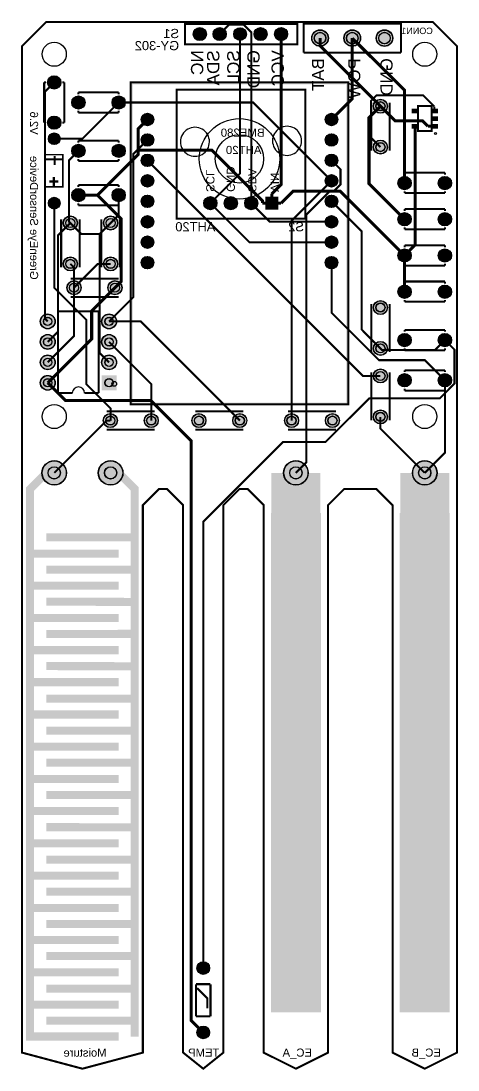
# Model space of a CAD drawing. Header units: millimetres. Extents: x 0 to 54, y -130 to 0.
import ezdxf

# ---------------------------------------------------------------- set-up
doc = ezdxf.new("R2010")
doc.units = ezdxf.units.MM
for name, color, linetype, true_color in [('BoardOutLine', 7, 'Continuous', 0xff00ff), ('BottomLayer', 7, 'Continuous', 0x0000ff), ('BottomSilkLayer', 7, 'Continuous', 0x66cc33), ('BottomSolderMaskLayer', 7, 'Continuous', 0xaa00ff), ('Document', 7, 'Continuous', 0xffffff), ('Multi-Layer', 7, 'Continuous', 0xc0c0c0), ('TopLayer', 7, 'Continuous', 0xff0000), ('TopPasteMaskLayer', 7, 'Continuous', 0x808080), ('TopSilkLayer', 7, 'Continuous', 0xffcc00), ('TopSolderMaskLayer', 7, 'Continuous', 0x800080)]:
    doc.layers.add(name, color=color, linetype=linetype, true_color=true_color)
doc.styles.get("Standard").update_dxf_attribs({"font": 'arial.ttf'})

msp = doc.modelspace()

# ---------------------------------------------------------------- hatches: boundary and pattern name
at = {"layer": 'BottomSolderMaskLayer'}
for points in [[(21.25, -1.5, 1), (22.88, -1.5, 1)], [(23.73, -1.5, 1), (25.35, -1.5, 1)], [(26.29, -1.5, 1), (27.87, -1.5, 1)], [(28.81, -1.5, 1), (30.43, -1.5, 1)], [(31.35, -1.5, 1), (32.97, -1.5, 1)], [(35.97, -2, 1), (38.03, -2, 1)], [(39.97, -2, 1), (42.03, -2, 1)], [(43.97, -2, 1), (46.03, -2, 1)], [(3.17, -7.5, 1), (4.83, -7.5, 1)], [(6.17, -10, 1), (7.83, -10, 1)], [(11.17, -10, 1), (12.83, -10, 1)], [(43.62, -10.46, 1), (45.38, -10.46, 1)], [(3.17, -12.5, 1), (4.83, -12.5, 1)], [(14.79, -12.11, 1), (16.35, -12.11, 1)], [(37.65, -12.11, 1), (39.21, -12.11, 1)], [(3.27, -14.5, 1), (4.72, -14.5, 1)], [(14.79, -14.65, 1), (16.35, -14.65, 1)], [(37.65, -14.65, 1), (39.21, -14.65, 1)], [(6.17, -16, 1), (7.83, -16, 1)], [(11.17, -16, 1), (12.83, -16, 1)], [(43.62, -15.54, 1), (45.38, -15.54, 1)], [(14.79, -17.19, 1), (16.35, -17.19, 1)], [(37.65, -17.19, 1), (39.21, -17.19, 1)], [(14.79, -19.73, 1), (16.35, -19.73, 1)], [(37.65, -19.73, 1), (39.21, -19.73, 1)], [(46.67, -20, 1), (48.33, -20, 1)], [(51.67, -20, 1), (53.33, -20, 1)], [(6.17, -21.5, 1), (7.83, -21.5, 1)], [(11.17, -21.5, 1), (12.83, -21.5, 1)], [(3.27, -22.5, 1), (4.72, -22.5, 1)], [(14.79, -22.27, 1), (16.35, -22.27, 1)], [(22.57, -22.5, 1), (24.19, -22.5, 1)], [(25.11, -22.5, 1), (26.73, -22.5, 1)], [(27.65, -22.5, 1), (29.27, -22.5, 1)], [(31.81, -23.31), (31.81, -21.69), (30.19, -21.69), (30.19, -23.31)], [(37.65, -22.27, 1), (39.21, -22.27, 1)], [(5.12, -24.96, 1), (6.88, -24.96, 1)], [(10.12, -24.96, 1), (11.88, -24.96, 1)], [(14.79, -24.81, 1), (16.35, -24.81, 1)], [(37.65, -24.81, 1), (39.21, -24.81, 1)], [(46.67, -24.5, 1), (48.33, -24.5, 1)], [(51.67, -24.5, 1), (53.33, -24.5, 1)], [(14.79, -27.35, 1), (16.35, -27.35, 1)], [(37.65, -27.35, 1), (39.21, -27.35, 1)], [(46.67, -29, 1), (48.33, -29, 1)], [(51.67, -29, 1), (53.33, -29, 1)], [(5.12, -30.04, 1), (6.88, -30.04, 1)], [(10.12, -30.04, 1), (11.88, -30.04, 1)], [(14.79, -29.89, 1), (16.35, -29.89, 1)], [(37.65, -29.89, 1), (39.21, -29.89, 1)], [(5.58, -33, 1), (7.34, -33, 1)], [(10.66, -33, 1), (12.42, -33, 1)], [(46.67, -33.5, 1), (48.33, -33.5, 1)], [(51.67, -33.5, 1), (53.33, -33.5, 1)], [(43.62, -35.46, 1), (45.38, -35.46, 1)], [(2.26, -37.19, 1), (4.11, -37.19, 1)], [(9.89, -37.19, 1), (11.74, -37.19, 1)], [(2.26, -39.73, 1), (4.11, -39.73, 1)], [(9.89, -39.73, 1), (11.74, -39.73, 1)], [(46.67, -39.5, 1), (48.33, -39.5, 1)], [(51.67, -39.5, 1), (53.33, -39.5, 1)], [(43.62, -40.54, 1), (45.38, -40.54, 1)], [(2.26, -42.27, 1), (4.11, -42.27, 1)], [(9.89, -42.27, 1), (11.74, -42.27, 1)], [(2.26, -44.81, 1), (4.11, -44.81, 1)], [(9.89, -45.74), (9.89, -43.89), (11.74, -43.89), (11.74, -45.74)], [(43.62, -43.96, 1), (45.38, -43.96, 1)], [(46.67, -44.5, 1), (48.33, -44.5, 1)], [(51.67, -44.5, 1), (53.33, -44.5, 1)], [(43.62, -49.04, 1), (45.38, -49.04, 1)], [(10.08, -49.5, 1), (11.84, -49.5, 1)], [(15.16, -49.5, 1), (16.92, -49.5, 1)], [(21.08, -49.5, 1), (22.84, -49.5, 1)], [(26.16, -49.5, 1), (27.92, -49.5, 1)], [(32.58, -49.5, 1), (34.33, -49.5, 1)], [(37.66, -49.5, 1), (39.41, -49.5, 1)], [(2.47, -56, 1), (5.53, -56, 1)], [(9.47, -56, 1), (12.53, -56, 1)], [(32.47, -56, 1), (35.53, -56, 1)], [(48.47, -56, 1), (51.53, -56, 1)], [(21.71, -117.5, 1), (23.29, -117.5, 1)], [(21.71, -125.5, 1), (23.29, -125.5, 1)]]:
    msp.add_hatch(color=256, dxfattribs=at).paths.add_polyline_path(points)
at = {"layer": 'Document'}
for points in [[(40.53, -7.6), (40.53, -47.4), (40.53, -47.42), (40.52, -47.43), (40.52, -47.45), (40.51, -47.46), (40.5, -47.48), (40.49, -47.49), (40.48, -47.5), (40.46, -47.51), (40.45, -47.52), (40.43, -47.52), (40.42, -47.53), (40.4, -47.53), (13.6, -47.53), (13.58, -47.53), (13.57, -47.52), (13.55, -47.52), (13.54, -47.51), (13.52, -47.5), (13.51, -47.49), (13.5, -47.48), (13.49, -47.46), (13.48, -47.45), (13.48, -47.43), (13.47, -47.42), (13.47, -47.4), (13.47, -7.6), (13.47, -7.58), (13.48, -7.57), (13.48, -7.55), (13.49, -7.54), (13.5, -7.52), (13.51, -7.51), (13.52, -7.5), (13.54, -7.49), (13.55, -7.48), (13.57, -7.48), (13.58, -7.47), (13.6, -7.47), (40.1, -7.47), (40.12, -7.47), (40.13, -7.48), (40.15, -7.48), (40.16, -7.49), (40.18, -7.5), (40.19, -7.51), (40.2, -7.52), (40.21, -7.54), (40.22, -7.55), (40.22, -7.57), (40.23, -7.58), (40.23, -7.6), (40.23, -7.62), (40.22, -7.63), (40.22, -7.65), (40.21, -7.66), (40.2, -7.68), (40.19, -7.69), (40.18, -7.7), (40.16, -7.71), (40.15, -7.72), (40.13, -7.72), (40.12, -7.73), (40.1, -7.73), (13.73, -7.73), (13.73, -47.27), (40.27, -47.27), (40.27, -7.6), (40.27, -7.58), (40.28, -7.57), (40.28, -7.55), (40.29, -7.54), (40.3, -7.52), (40.31, -7.51), (40.32, -7.5), (40.34, -7.49), (40.35, -7.48), (40.37, -7.48), (40.38, -7.47), (40.4, -7.47), (40.42, -7.47), (40.43, -7.48), (40.45, -7.48), (40.46, -7.49), (40.48, -7.5), (40.49, -7.51), (40.5, -7.52), (40.51, -7.54), (40.52, -7.55), (40.52, -7.57), (40.53, -7.58), (40.53, -7.6)], [(3.91, -17.47), (3.91, -16.63), (4.19, -16.63), (4.19, -17.47), (4.19, -17.75), (3.91, -17.75)], [(4.09, -19.53), (4.09, -20.37), (3.81, -20.37), (3.81, -19.53), (3.81, -19.25), (4.09, -19.25)], [(3.67, -19.67), (4.51, -19.67), (4.51, -19.95), (3.67, -19.95), (3.39, -19.95), (3.39, -19.67)]]:
    msp.add_hatch(color=256, dxfattribs=at).paths.add_polyline_path(points)
at = {"layer": 'Multi-Layer'}
for points in [[(21.31, -1.5, 1), (22.83, -1.5, 1)], [(23.78, -1.5, 1), (25.3, -1.5, 1)], [(26.32, -1.5, 1), (27.84, -1.5, 1)], [(28.86, -1.5, 1), (30.38, -1.5, 1)], [(31.4, -1.5, 1), (32.92, -1.5, 1)], [(36, -2, 1), (38, -2, 1)], [(40, -2, 1), (42, -2, 1)], [(44, -2, 1), (46, -2, 1)], [(3.2, -7.5, 1), (4.8, -7.5, 1)], [(6.2, -10, 1), (7.8, -10, 1)], [(11.2, -10, 1), (12.8, -10, 1)], [(43.65, -10.46, 1), (45.35, -10.46, 1)], [(3.2, -12.5, 1), (4.8, -12.5, 1)], [(14.82, -12.11, 1), (16.32, -12.11, 1)], [(37.68, -12.11, 1), (39.18, -12.11, 1)], [(3.3, -14.5, 1), (4.7, -14.5, 1)], [(14.82, -14.65, 1), (16.32, -14.65, 1)], [(37.68, -14.65, 1), (39.18, -14.65, 1)], [(6.2, -16, 1), (7.8, -16, 1)], [(11.2, -16, 1), (12.8, -16, 1)], [(43.65, -15.54, 1), (45.35, -15.54, 1)], [(14.82, -17.19, 1), (16.32, -17.19, 1)], [(37.68, -17.19, 1), (39.18, -17.19, 1)], [(14.82, -19.73, 1), (16.32, -19.73, 1)], [(37.68, -19.73, 1), (39.18, -19.73, 1)], [(46.7, -20, 1), (48.3, -20, 1)], [(51.7, -20, 1), (53.3, -20, 1)], [(6.2, -21.5, 1), (7.8, -21.5, 1)], [(11.2, -21.5, 1), (12.8, -21.5, 1)], [(3.3, -22.5, 1), (4.7, -22.5, 1)], [(14.82, -22.27, 1), (16.32, -22.27, 1)], [(22.62, -22.5, 1), (24.14, -22.5, 1)], [(25.16, -22.5, 1), (26.68, -22.5, 1)], [(27.7, -22.5, 1), (29.22, -22.5, 1)], [(31.76, -23.26), (31.76, -21.74), (30.24, -21.74), (30.24, -23.26)], [(37.68, -22.27, 1), (39.18, -22.27, 1)], [(5.15, -24.96, 1), (6.85, -24.96, 1)], [(10.15, -24.96, 1), (11.85, -24.96, 1)], [(14.82, -24.81, 1), (16.32, -24.81, 1)], [(37.68, -24.81, 1), (39.18, -24.81, 1)], [(46.7, -24.5, 1), (48.3, -24.5, 1)], [(51.7, -24.5, 1), (53.3, -24.5, 1)], [(14.82, -27.35, 1), (16.32, -27.35, 1)], [(37.68, -27.35, 1), (39.18, -27.35, 1)], [(46.7, -29, 1), (48.3, -29, 1)], [(51.7, -29, 1), (53.3, -29, 1)], [(5.15, -30.04, 1), (6.85, -30.04, 1)], [(10.15, -30.04, 1), (11.85, -30.04, 1)], [(14.82, -29.89, 1), (16.32, -29.89, 1)], [(37.68, -29.89, 1), (39.18, -29.89, 1)], [(5.61, -33, 1), (7.31, -33, 1)], [(10.69, -33, 1), (12.39, -33, 1)], [(46.7, -33.5, 1), (48.3, -33.5, 1)], [(51.7, -33.5, 1), (53.3, -33.5, 1)], [(43.65, -35.46, 1), (45.35, -35.46, 1)], [(2.29, -37.19, 1), (4.09, -37.19, 1)], [(9.91, -37.19, 1), (11.71, -37.19, 1)], [(2.29, -39.73, 1), (4.09, -39.73, 1)], [(9.91, -39.73, 1), (11.71, -39.73, 1)], [(46.7, -39.5, 1), (48.3, -39.5, 1)], [(51.7, -39.5, 1), (53.3, -39.5, 1)], [(43.65, -40.54, 1), (45.35, -40.54, 1)], [(2.29, -42.27, 1), (4.09, -42.27, 1)], [(9.91, -42.27, 1), (11.71, -42.27, 1)], [(2.29, -44.81, 1), (4.09, -44.81, 1)], [(9.91, -45.71), (9.91, -43.91), (11.71, -43.91), (11.71, -45.71)], [(43.65, -43.96, 1), (45.35, -43.96, 1)], [(46.7, -44.5, 1), (48.3, -44.5, 1)], [(51.7, -44.5, 1), (53.3, -44.5, 1)], [(43.65, -49.04, 1), (45.35, -49.04, 1)], [(10.11, -49.5, 1), (11.81, -49.5, 1)], [(15.19, -49.5, 1), (16.89, -49.5, 1)], [(21.11, -49.5, 1), (22.81, -49.5, 1)], [(26.19, -49.5, 1), (27.89, -49.5, 1)], [(32.61, -49.5, 1), (34.31, -49.5, 1)], [(37.69, -49.5, 1), (39.39, -49.5, 1)], [(2.5, -56, 1), (5.5, -56, 1)], [(9.5, -56, 1), (12.5, -56, 1)], [(32.5, -56, 1), (35.5, -56, 1)], [(48.5, -56, 1), (51.5, -56, 1)], [(21.74, -117.5, 1), (23.26, -117.5, 1)], [(21.74, -125.5, 1), (23.26, -125.5, 1)]]:
    msp.add_hatch(color=256, dxfattribs=at).paths.add_polyline_path(points)
at = {"layer": 'TopLayer'}
for points in [[(49.2, -10.77), (49.2, -11.32), (48.4, -11.32), (48.4, -10.77)], [(51.6, -10.77), (51.6, -11.32), (50.8, -11.32), (50.8, -10.77)], [(51.6, -11.72), (51.6, -12.28), (50.8, -12.28), (50.8, -11.72)], [(49.2, -12.68), (49.2, -13.23), (48.4, -13.23), (48.4, -12.68)], [(51.6, -12.68), (51.6, -13.23), (50.8, -13.23), (50.8, -12.68)]]:
    msp.add_hatch(color=256, dxfattribs=at).paths.add_polyline_path(points)
at = {"layer": 'TopPasteMaskLayer'}
for points in [[(49.2, -10.77), (49.2, -11.32), (48.4, -11.32), (48.4, -10.77)], [(51.6, -10.77), (51.6, -11.32), (50.8, -11.32), (50.8, -10.77)], [(51.6, -11.72), (51.6, -12.28), (50.8, -12.28), (50.8, -11.72)], [(49.2, -12.68), (49.2, -13.23), (48.4, -13.23), (48.4, -12.68)], [(51.6, -12.68), (51.6, -13.23), (50.8, -13.23), (50.8, -12.68)]]:
    msp.add_hatch(color=256, dxfattribs=at).paths.add_polyline_path(points)
at = {"layer": 'TopSolderMaskLayer'}
for points in [[(21.25, -1.5, 1), (22.88, -1.5, 1)], [(23.73, -1.5, 1), (25.35, -1.5, 1)], [(26.29, -1.5, 1), (27.87, -1.5, 1)], [(28.81, -1.5, 1), (30.43, -1.5, 1)], [(31.35, -1.5, 1), (32.97, -1.5, 1)], [(35.97, -2, 1), (38.03, -2, 1)], [(39.97, -2, 1), (42.03, -2, 1)], [(43.97, -2, 1), (46.03, -2, 1)], [(3.17, -7.5, 1), (4.83, -7.5, 1)], [(6.17, -10, 1), (7.83, -10, 1)], [(11.17, -10, 1), (12.83, -10, 1)], [(43.62, -10.46, 1), (45.38, -10.46, 1)], [(3.17, -12.5, 1), (4.83, -12.5, 1)], [(14.79, -12.11, 1), (16.35, -12.11, 1)], [(37.65, -12.11, 1), (39.21, -12.11, 1)], [(49.24, -10.76), (49.24, -11.34), (48.36, -11.34), (48.36, -10.76)], [(51.64, -10.76), (51.64, -11.34), (50.76, -11.34), (50.76, -10.76)], [(51.64, -11.71), (51.64, -12.29), (50.76, -12.29), (50.76, -11.71)], [(49.24, -12.66), (49.24, -13.24), (48.36, -13.24), (48.36, -12.66)], [(51.64, -12.66), (51.64, -13.24), (50.76, -13.24), (50.76, -12.66)], [(3.27, -14.5, 1), (4.72, -14.5, 1)], [(14.79, -14.65, 1), (16.35, -14.65, 1)], [(37.65, -14.65, 1), (39.21, -14.65, 1)], [(6.17, -16, 1), (7.83, -16, 1)], [(11.17, -16, 1), (12.83, -16, 1)], [(43.62, -15.54, 1), (45.38, -15.54, 1)], [(14.79, -17.19, 1), (16.35, -17.19, 1)], [(37.65, -17.19, 1), (39.21, -17.19, 1)], [(14.79, -19.73, 1), (16.35, -19.73, 1)], [(37.65, -19.73, 1), (39.21, -19.73, 1)], [(46.67, -20, 1), (48.33, -20, 1)], [(51.67, -20, 1), (53.33, -20, 1)], [(6.17, -21.5, 1), (7.83, -21.5, 1)], [(11.17, -21.5, 1), (12.83, -21.5, 1)], [(3.27, -22.5, 1), (4.72, -22.5, 1)], [(14.79, -22.27, 1), (16.35, -22.27, 1)], [(22.57, -22.5, 1), (24.19, -22.5, 1)], [(25.11, -22.5, 1), (26.73, -22.5, 1)], [(27.65, -22.5, 1), (29.27, -22.5, 1)], [(31.81, -23.31), (31.81, -21.69), (30.19, -21.69), (30.19, -23.31)], [(37.65, -22.27, 1), (39.21, -22.27, 1)], [(5.12, -24.96, 1), (6.88, -24.96, 1)], [(10.12, -24.96, 1), (11.88, -24.96, 1)], [(14.79, -24.81, 1), (16.35, -24.81, 1)], [(37.65, -24.81, 1), (39.21, -24.81, 1)], [(46.67, -24.5, 1), (48.33, -24.5, 1)], [(51.67, -24.5, 1), (53.33, -24.5, 1)], [(14.79, -27.35, 1), (16.35, -27.35, 1)], [(37.65, -27.35, 1), (39.21, -27.35, 1)], [(46.67, -29, 1), (48.33, -29, 1)], [(51.67, -29, 1), (53.33, -29, 1)], [(5.12, -30.04, 1), (6.88, -30.04, 1)], [(10.12, -30.04, 1), (11.88, -30.04, 1)], [(14.79, -29.89, 1), (16.35, -29.89, 1)], [(37.65, -29.89, 1), (39.21, -29.89, 1)], [(5.58, -33, 1), (7.34, -33, 1)], [(10.66, -33, 1), (12.42, -33, 1)], [(46.67, -33.5, 1), (48.33, -33.5, 1)], [(51.67, -33.5, 1), (53.33, -33.5, 1)], [(43.62, -35.46, 1), (45.38, -35.46, 1)], [(2.26, -37.19, 1), (4.11, -37.19, 1)], [(9.89, -37.19, 1), (11.74, -37.19, 1)], [(2.26, -39.73, 1), (4.11, -39.73, 1)], [(9.89, -39.73, 1), (11.74, -39.73, 1)], [(46.67, -39.5, 1), (48.33, -39.5, 1)], [(51.67, -39.5, 1), (53.33, -39.5, 1)], [(43.62, -40.54, 1), (45.38, -40.54, 1)], [(2.26, -42.27, 1), (4.11, -42.27, 1)], [(9.89, -42.27, 1), (11.74, -42.27, 1)], [(2.26, -44.81, 1), (4.11, -44.81, 1)], [(9.89, -45.74), (9.89, -43.89), (11.74, -43.89), (11.74, -45.74)], [(43.62, -43.96, 1), (45.38, -43.96, 1)], [(46.67, -44.5, 1), (48.33, -44.5, 1)], [(51.67, -44.5, 1), (53.33, -44.5, 1)], [(43.62, -49.04, 1), (45.38, -49.04, 1)], [(10.08, -49.5, 1), (11.84, -49.5, 1)], [(15.16, -49.5, 1), (16.92, -49.5, 1)], [(21.08, -49.5, 1), (22.84, -49.5, 1)], [(26.16, -49.5, 1), (27.92, -49.5, 1)], [(32.58, -49.5, 1), (34.33, -49.5, 1)], [(37.66, -49.5, 1), (39.41, -49.5, 1)], [(2.47, -56, 1), (5.53, -56, 1)], [(9.47, -56, 1), (12.53, -56, 1)], [(32.47, -56, 1), (35.53, -56, 1)], [(48.47, -56, 1), (51.53, -56, 1)], [(21.71, -117.5, 1), (23.29, -117.5, 1)], [(21.71, -125.5, 1), (23.29, -125.5, 1)]]:
    msp.add_hatch(color=256, dxfattribs=at).paths.add_polyline_path(points)

# ---------------------------------------------------------------- linework, layer by layer
at = {"layer": 'BoardOutLine', "const_width": 0.254}
msp.add_lwpolyline([(3, 0), (51, 0), (54, -3), (54, -128), (50, -130), (46, -128), (46, -60), (44, -58), (40, -58), (38, -60), (38, -128), (34, -130), (30, -128), (30, -60), (28, -58), (27, -58), (25, -60), (25, -128), (22.5, -130), (22.5, -130), (20, -128), (20, -60), (18, -58), (17, -58), (15, -60), (15, -128), (7.5, -130), (0, -128), (0, -3), (3, 0)], close=True, dxfattribs=at)
at = {"layer": 'BottomLayer'}
for points, const_width in [([(44.5, -10.46), (37, -2.96), (37, -2)], 0.381), ([(47.5, -20), (47.5, -8.5), (41, -2)], 0.381), ([(4, -14.5), (7.5, -14.5), (12, -10)], 0.254), ([(38.43, -19.73), (28.7, -10), (12, -10)], 0.254), ([(47.5, -24.5), (43.08, -20.08), (43.08, -11.88), (44.5, -10.46)], 0.381), ([(15.57, -12.11), (14.41, -13.27), (14.41, -15.92)], 0.381), ([(9.36, -21.5), (14.41, -16.45), (14.41, -15.92)], 0.381), ([(14.41, -15.92), (23.55, -15.92), (29.84, -22.21), (29.84, -22.5)], 0.381), ([(15.57, -17.19), (42.34, -43.96), (44.5, -43.96)], 0.254), ([(47.5, -29), (39.5, -21), (33.66, -21), (32.16, -22.5)], 0.381), ([(9.36, -21.5), (7, -21.5)], 0.381), ([(11.54, -33), (12.32, -32.22), (12.32, -24.46), (9.36, -21.5)], 0.381), ([(38.43, -22.27), (42.18, -26.01), (42.18, -38.21), (44.5, -40.54)], 0.254), ([(10.96, -49.5), (11, -49.46), (11, -48), (8, -45), (8, -37), (4, -33), (4, -22.5)], 0.254), ([(38.43, -27.35), (28.23, -27.35), (23.38, -22.5)], 0.254), ([(38.43, -24.81), (30.77, -24.81), (28.46, -22.5)], 0.254), ([(31, -22.5), (29.84, -22.5)], 0.381), ([(31, -22.5), (32.16, -22.5)], 0.381), ([(9.63, -26.33), (7.37, -26.33), (6, -24.96)], 0.254), ([(9.63, -26.33), (11, -24.96)], 0.254), ([(10.81, -42.27), (9.63, -41.09), (9.63, -26.33)], 0.254), ([(6, -30.04), (6.46, -30.5), (6.46, -33)], 0.254), ([(38.43, -29.89), (38.43, -36.11), (44.32, -42), (50, -42), (52.5, -44.5)], 0.254), ([(10.81, -37.19), (14.73, -37.19), (27.04, -49.5)], 0.254), ([(10.81, -39.73), (16.04, -44.96), (16.04, -49.5)], 0.254), ([(22.5, -117.5), (22.5, -62.06), (32.4, -52.15), (37.69, -52.15), (43.1, -46.75), (51.86, -46.75), (53.69, -44.91), (53.69, -40.69), (52.5, -39.5)], 0.254), ([(52.5, -39.5), (51.26, -40.74), (44.7, -40.74), (44.5, -40.54)], 0.254), ([(4, -56), (10.5, -49.5), (10.96, -49.5)], 0.254), ([(50, -56), (44.5, -50.5), (44.5, -49.04)], 0.254), ([(34, -56), (34, -61)], 6.1), ([(50, -56), (50, -61)], 6.1), ([(4, -56), (3, -56), (1, -58), (1, -64.51), (1, -126), (12, -126)], 1), ([(11, -56), (12, -56), (14, -58), (14, -126)], 1), ([(34, -61), (34, -123)], 6.1), ([(50, -61), (50, -123)], 6.1), ([(14, -63.99), (10.11, -63.99), (3, -63.99)], 1), ([(1, -66.03), (12, -66.03)], 1), ([(14, -68.03), (3, -68.03)], 1), ([(1, -69.99), (12, -69.99)], 1), ([(14, -72.02), (3, -72)], 1), ([(1, -74.02), (12, -74.02)], 1), ([(14, -75.99), (3, -76)], 1), ([(1, -78.03), (12, -78.03)], 1), ([(14, -80.01), (3, -80)], 1), ([(1, -82), (12, -82)], 1), ([(14, -84.03), (3, -84.03)], 1), ([(1, -86.01), (12, -86.01)], 1), ([(14, -88.02), (3, -88.02)], 1), ([(1, -90), (12, -90)], 1), ([(14, -91.98), (3, -91.98)], 1), ([(1, -94.01), (12, -94.01)], 1), ([(14, -96.02), (3, -96.02)], 1), ([(1, -98.01), (12, -98.01)], 1), ([(14, -100.01), (3, -100)], 1), ([(1, -102.01), (12, -102.01)], 1), ([(14, -104.03), (3, -104.03)], 1), ([(1, -106.04), (12, -106.04)], 1), ([(14, -108.02), (3, -108.02)], 1), ([(1, -110.04), (12, -110.04)], 1), ([(14, -112.01), (3, -112.01)], 1), ([(1, -114.03), (12, -114.03)], 1), ([(14, -116.02), (3, -116)], 1), ([(1, -118.04), (12, -118.04)], 1), ([(14, -120.06), (3, -120.06)], 1), ([(1, -122.04), (12, -122.04)], 1), ([(14, -124.05), (3, -124.05)], 1)]:
    msp.add_lwpolyline(points, dxfattribs=dict(at, const_width=const_width))
at = {"layer": 'BottomSilkLayer', "const_width": 0.254}
for points in [[(34.95, -3.8), (34.95, -0.2), (47.05, -0.2), (47.05, -3.8)], [(47.05, -3.8), (34.95, -3.8)]]:
    msp.add_lwpolyline(points, dxfattribs=at)
msp.add_lwpolyline([(35.19, -24.41), (35.19, -8.41), (19.19, -8.41), (19.19, -24.41), (35.19, -24.41)], close=True, dxfattribs=at)
at = {"layer": 'BottomSilkLayer'}
for centre, start, end in [((32.91, -14.75), 314.8271, 135.1729), ((21.47, -14.88), 134.8271, 315.1729), ((21.47, -14.88), 314.8271, 135.1729), ((32.9, -14.76), 134.8271, 315.1729)]:
    msp.add_arc(centre, 1.8, start, end, dxfattribs=at)
at = {"layer": 'BottomSolderMaskLayer', "const_width": 6.2}
for points in [[(34, -61), (34, -123)], [(50, -61), (50, -123)]]:
    msp.add_lwpolyline(points, dxfattribs=at)
at = {"layer": 'BottomSolderMaskLayer'}
for centre, radius in [((22.07, -1.5), 0.813), ((22.07, -1.5), 0.488), ((24.54, -1.5), 0.813), ((24.54, -1.5), 0.488), ((27.08, -1.5), 0.787), ((27.08, -1.5), 0.472), ((29.62, -1.5), 0.813), ((29.62, -1.5), 0.488), ((32.16, -1.5), 0.813), ((32.16, -1.5), 0.488), ((37, -2), 1.03), ((37, -2), 0.718), ((41, -2), 1.03), ((41, -2), 0.718), ((45, -2), 1.03), ((45, -2), 0.718), ((4, -7.5), 0.825), ((4, -7.5), 0.516), ((7, -10), 0.825), ((7, -10), 0.516), ((12, -10), 0.825), ((12, -10), 0.516), ((44.5, -10.46), 0.875), ((44.5, -10.46), 0.566), ((4, -12.5), 0.825), ((15.57, -12.11), 0.775), ((15.57, -12.11), 0.465), ((38.43, -12.11), 0.775), ((38.43, -12.11), 0.465), ((4, -12.5), 0.516), ((4, -14.5), 0.725), ((4, -14.5), 0.414), ((15.57, -14.65), 0.775), ((15.57, -14.65), 0.465), ((38.43, -14.65), 0.775), ((38.43, -14.65), 0.465), ((7, -16), 0.825), ((7, -16), 0.516), ((12, -16), 0.825), ((12, -16), 0.516), ((44.5, -15.54), 0.875), ((44.5, -15.54), 0.566), ((15.57, -17.19), 0.775), ((15.57, -17.19), 0.465), ((38.43, -17.19), 0.775), ((38.43, -17.19), 0.465), ((15.57, -19.73), 0.775), ((15.57, -19.73), 0.465), ((38.43, -19.73), 0.775), ((38.43, -19.73), 0.465), ((47.5, -20), 0.825), ((47.5, -20), 0.516), ((52.5, -20), 0.825), ((52.5, -20), 0.516), ((7, -21.5), 0.825), ((12, -21.5), 0.825), ((4, -22.5), 0.725), ((4, -22.5), 0.414), ((7, -21.5), 0.516), ((12, -21.5), 0.516), ((15.57, -22.27), 0.775), ((15.57, -22.27), 0.465), ((23.38, -22.5), 0.813), ((23.38, -22.5), 0.488), ((25.92, -22.5), 0.813), ((25.92, -22.5), 0.488), ((28.46, -22.5), 0.813), ((28.46, -22.5), 0.488), ((31, -22.5), 0.488), ((38.43, -22.27), 0.775), ((38.43, -22.27), 0.465), ((6, -24.96), 0.875), ((6, -24.96), 0.566), ((11, -24.96), 0.875), ((11, -24.96), 0.566), ((15.57, -24.81), 0.775), ((15.57, -24.81), 0.465), ((38.43, -24.81), 0.775), ((38.43, -24.81), 0.465), ((47.5, -24.5), 0.825), ((47.5, -24.5), 0.516), ((52.5, -24.5), 0.825), ((52.5, -24.5), 0.516), ((15.57, -27.35), 0.775), ((15.57, -27.35), 0.465), ((38.43, -27.35), 0.775), ((38.43, -27.35), 0.465), ((47.5, -29), 0.825), ((47.5, -29), 0.516), ((52.5, -29), 0.825), ((52.5, -29), 0.516), ((6, -30.04), 0.875), ((6, -30.04), 0.566), ((11, -30.04), 0.875), ((11, -30.04), 0.566), ((15.57, -29.89), 0.775), ((15.57, -29.89), 0.465), ((38.43, -29.89), 0.775), ((38.43, -29.89), 0.465), ((6.46, -33), 0.875), ((6.46, -33), 0.566), ((11.54, -33), 0.875), ((11.54, -33), 0.566), ((47.5, -33.5), 0.825), ((47.5, -33.5), 0.516), ((52.5, -33.5), 0.825), ((52.5, -33.5), 0.516), ((44.5, -35.46), 0.875), ((44.5, -35.46), 0.566), ((3.19, -37.19), 0.925), ((10.81, -37.19), 0.925), ((3.19, -37.19), 0.514), ((10.81, -37.19), 0.514), ((3.19, -39.73), 0.925), ((10.81, -39.73), 0.925), ((47.5, -39.5), 0.825), ((47.5, -39.5), 0.516), ((52.5, -39.5), 0.825), ((52.5, -39.5), 0.516), ((3.19, -39.73), 0.514), ((10.81, -39.73), 0.514), ((44.5, -40.54), 0.875), ((44.5, -40.54), 0.566), ((3.19, -42.27), 0.925), ((10.81, -42.27), 0.925), ((3.19, -42.27), 0.514), ((10.81, -42.27), 0.514), ((3.19, -44.81), 0.925), ((3.19, -44.81), 0.514), ((10.81, -44.81), 0.514), ((44.5, -43.96), 0.875), ((44.5, -43.96), 0.566), ((47.5, -44.5), 0.825), ((47.5, -44.5), 0.516), ((52.5, -44.5), 0.825), ((52.5, -44.5), 0.516), ((44.5, -49.04), 0.875), ((10.96, -49.5), 0.875), ((10.96, -49.5), 0.566), ((16.04, -49.5), 0.875), ((16.04, -49.5), 0.566), ((21.96, -49.5), 0.875), ((21.96, -49.5), 0.566), ((27.04, -49.5), 0.875), ((27.04, -49.5), 0.566), ((33.46, -49.5), 0.875), ((33.46, -49.5), 0.566), ((38.54, -49.5), 0.875), ((38.54, -49.5), 0.566), ((44.5, -49.04), 0.566), ((4, -56), 1.53), ((11, -56), 1.53), ((34, -56), 1.53), ((50, -56), 1.53), ((4, -56), 0.763), ((11, -56), 0.763), ((34, -56), 0.763), ((50, -56), 0.763), ((22.5, -117.5), 0.787), ((22.5, -117.5), 0.465), ((22.5, -125.5), 0.787), ((22.5, -125.5), 0.465)]:
    msp.add_circle(centre, radius, dxfattribs=at)
at = {"layer": 'Document'}
msp.add_circle((11.45, -44.94), 0.3, dxfattribs=at)
at = {"layer": 'Multi-Layer'}
for centre, radius in [((22.07, -1.5), 0.762), ((22.07, -1.5), 0.457), ((24.54, -1.5), 0.762), ((24.54, -1.5), 0.457), ((27.08, -1.5), 0.762), ((27.08, -1.5), 0.457), ((29.62, -1.5), 0.762), ((29.62, -1.5), 0.457), ((32.16, -1.5), 0.762), ((32.16, -1.5), 0.457), ((37, -2), 1), ((37, -2), 0.7), ((41, -2), 1), ((41, -2), 0.7), ((45, -2), 1), ((45, -2), 0.7), ((4, -4), 1.5), ((50, -4), 1.5), ((4, -7.5), 0.8), ((4, -7.5), 0.5), ((7, -10), 0.8), ((7, -10), 0.5), ((12, -10), 0.8), ((12, -10), 0.5), ((44.5, -10.46), 0.85), ((44.5, -10.46), 0.55), ((4, -12.5), 0.8), ((15.57, -12.11), 0.75), ((15.57, -12.11), 0.45), ((38.43, -12.11), 0.75), ((38.43, -12.11), 0.45), ((4, -12.5), 0.5), ((4, -14.5), 0.7), ((4, -14.5), 0.4), ((15.57, -14.65), 0.75), ((15.57, -14.65), 0.45), ((38.43, -14.65), 0.75), ((38.43, -14.65), 0.45), ((7, -16), 0.8), ((7, -16), 0.5), ((12, -16), 0.8), ((12, -16), 0.5), ((44.5, -15.54), 0.85), ((44.5, -15.54), 0.55), ((15.57, -17.19), 0.75), ((15.57, -17.19), 0.45), ((38.43, -17.19), 0.75), ((38.43, -17.19), 0.45), ((15.57, -19.73), 0.75), ((15.57, -19.73), 0.45), ((38.43, -19.73), 0.75), ((38.43, -19.73), 0.45), ((47.5, -20), 0.8), ((47.5, -20), 0.5), ((52.5, -20), 0.8), ((52.5, -20), 0.5), ((7, -21.5), 0.8), ((12, -21.5), 0.8), ((4, -22.5), 0.7), ((4, -22.5), 0.4), ((7, -21.5), 0.5), ((12, -21.5), 0.5), ((15.57, -22.27), 0.75), ((15.57, -22.27), 0.45), ((23.38, -22.5), 0.762), ((23.38, -22.5), 0.457), ((25.92, -22.5), 0.762), ((25.92, -22.5), 0.457), ((28.46, -22.5), 0.762), ((28.46, -22.5), 0.457), ((31, -22.5), 0.457), ((38.43, -22.27), 0.75), ((38.43, -22.27), 0.45), ((6, -24.96), 0.85), ((6, -24.96), 0.55), ((11, -24.96), 0.85), ((11, -24.96), 0.55), ((15.57, -24.81), 0.75), ((15.57, -24.81), 0.45), ((38.43, -24.81), 0.75), ((38.43, -24.81), 0.45), ((47.5, -24.5), 0.8), ((47.5, -24.5), 0.5), ((52.5, -24.5), 0.8), ((52.5, -24.5), 0.5), ((15.57, -27.35), 0.75), ((15.57, -27.35), 0.45), ((38.43, -27.35), 0.75), ((38.43, -27.35), 0.45), ((47.5, -29), 0.8), ((47.5, -29), 0.5), ((52.5, -29), 0.8), ((52.5, -29), 0.5), ((6, -30.04), 0.85), ((6, -30.04), 0.55), ((11, -30.04), 0.85), ((11, -30.04), 0.55), ((15.57, -29.89), 0.75), ((15.57, -29.89), 0.45), ((38.43, -29.89), 0.75), ((38.43, -29.89), 0.45), ((6.46, -33), 0.85), ((6.46, -33), 0.55), ((11.54, -33), 0.85), ((11.54, -33), 0.55), ((47.5, -33.5), 0.8), ((47.5, -33.5), 0.5), ((52.5, -33.5), 0.8), ((52.5, -33.5), 0.5), ((44.5, -35.46), 0.85), ((44.5, -35.46), 0.55), ((3.19, -37.19), 0.9), ((10.81, -37.19), 0.9), ((3.19, -37.19), 0.5), ((10.81, -37.19), 0.5), ((3.19, -39.73), 0.9), ((10.81, -39.73), 0.9), ((47.5, -39.5), 0.8), ((47.5, -39.5), 0.5), ((52.5, -39.5), 0.8), ((52.5, -39.5), 0.5), ((3.19, -39.73), 0.5), ((10.81, -39.73), 0.5), ((44.5, -40.54), 0.85), ((44.5, -40.54), 0.55), ((3.19, -42.27), 0.9), ((10.81, -42.27), 0.9), ((3.19, -42.27), 0.5), ((10.81, -42.27), 0.5), ((3.19, -44.81), 0.9), ((44.5, -43.96), 0.85), ((44.5, -43.96), 0.55), ((47.5, -44.5), 0.8), ((47.5, -44.5), 0.5), ((52.5, -44.5), 0.8), ((52.5, -44.5), 0.5), ((3.19, -44.81), 0.5), ((10.81, -44.81), 0.5), ((4, -49), 1.5), ((44.5, -49.04), 0.85), ((50, -49), 1.5), ((10.96, -49.5), 0.85), ((10.96, -49.5), 0.55), ((16.04, -49.5), 0.85), ((16.04, -49.5), 0.55), ((21.96, -49.5), 0.85), ((21.96, -49.5), 0.55), ((27.04, -49.5), 0.85), ((27.04, -49.5), 0.55), ((33.46, -49.5), 0.85), ((33.46, -49.5), 0.55), ((38.54, -49.5), 0.85), ((38.54, -49.5), 0.55), ((44.5, -49.04), 0.55), ((4, -56), 1.5), ((11, -56), 1.5), ((34, -56), 1.5), ((50, -56), 1.5), ((4, -56), 0.75), ((11, -56), 0.75), ((34, -56), 0.75), ((50, -56), 0.75), ((22.5, -117.5), 0.762), ((22.5, -117.5), 0.45), ((22.5, -125.5), 0.762), ((22.5, -125.5), 0.45)]:
    msp.add_circle(centre, radius, dxfattribs=at)
at = {"layer": 'TopLayer'}
for points, const_width in [([(24.54, -1.5), (25.73, -0.31), (27.49, -0.31), (28.46, -1.27), (28.46, -22.5)], 0.254), ([(27.08, -1.5), (27.08, -18.8), (23.38, -22.5)], 0.254), ([(32.16, -1.5), (32.16, -20.18), (31, -21.34)], 0.381), ([(38.43, -12.11), (41, -9.54), (41, -2)], 0.381), ([(3.19, -37.19), (2.86, -36.86), (2.86, -8.64), (4, -7.5)], 0.254), ([(51.2, -10.5), (49.81, -9.11), (44.01, -9.11), (43.31, -9.81), (43.31, -14.35), (44.5, -15.54)], 0.254), ([(50.4, -12.95), (49.73, -12.28), (46.32, -12.28), (44.5, -10.46)], 0.381), ([(51.2, -11.05), (51.2, -10.5)], 0.254), ([(48.8, -12.95), (48.8, -27.7), (47.5, -29)], 0.381), ([(51.2, -12.95), (50.4, -12.95)], 0.381), ([(15.57, -14.65), (13.81, -16.41), (13.81, -34.19), (10.81, -37.19)], 0.254), ([(7, -16), (5.83, -17.17), (5.83, -24.79), (6, -24.96)], 0.254), ([(38.43, -17.19), (39.54, -18.3), (39.54, -20.18), (38.72, -21), (38.23, -21), (35.31, -23.92), (35.31, -54.69), (34, -56)], 0.254), ([(33.46, -49.5), (33.46, -24.7), (38.43, -19.73)], 0.254), ([(11, -24.96), (12, -23.96), (12, -21.5)], 0.254), ([(31, -22.5), (31, -21.34)], 0.381), ([(3.19, -39.73), (4.47, -38.45), (4.47, -26.49), (6, -24.96)], 0.254), ([(11, -30.04), (9.42, -30.04), (6.46, -33)], 0.254), ([(47.5, -33.5), (47.5, -29)], 0.381), ([(3.19, -44.81), (8.65, -39.35), (8.65, -35.89), (11.54, -33)], 0.381), ([(3.19, -42.27), (6.46, -39), (6.46, -33)], 0.254), ([(22.5, -125.5), (21, -124), (21, -52), (16, -47), (5.38, -47), (3.19, -44.81)], 0.381), ([(50, -56), (52.5, -53.5), (52.5, -44.5)], 0.254), ([(34, -56), (34, -61)], 6.1), ([(50, -56), (50, -61)], 6.1), ([(4, -56), (3, -56), (1, -58), (1, -64.51), (1, -126), (12, -126)], 1), ([(11, -56), (12, -56), (14, -58), (14, -126)], 1), ([(34, -61), (34, -123)], 6.1), ([(50, -61), (50, -123)], 6.1), ([(14, -63.99), (10.11, -63.99), (3, -63.99)], 1), ([(1, -66.03), (12, -66.03)], 1), ([(14, -68.03), (3, -68.03)], 1), ([(1, -69.99), (12, -69.99)], 1), ([(14, -72.02), (3, -72)], 1), ([(1, -74.02), (12, -74.02)], 1), ([(14, -75.99), (3, -76)], 1), ([(1, -78.02), (12, -78.02)], 1), ([(14, -80.01), (3, -80)], 1), ([(1, -81.99), (12, -81.99)], 1), ([(14, -84.03), (3, -84.03)], 1), ([(1, -86.01), (12, -86.01)], 1), ([(14, -88.01), (3, -88.01)], 1), ([(1, -90), (12, -90)], 1), ([(14, -91.98), (3, -91.98)], 1), ([(1, -94.01), (12, -94.01)], 1), ([(14, -96.02), (3, -96.02)], 1), ([(1, -98.01), (12, -98.01)], 1), ([(14, -100.01), (3, -100)], 1), ([(1, -102.01), (12, -102.01)], 1), ([(14, -104.03), (3, -104.03)], 1), ([(1, -106.04), (12, -106.04)], 1), ([(14, -108.02), (3, -108.02)], 1), ([(1, -110.03), (12, -110.03)], 1), ([(14, -112.01), (3, -112.01)], 1), ([(1, -114.03), (12, -114.03)], 1), ([(14, -116.02), (3, -116)], 1), ([(1, -118.04), (12, -118.04)], 1), ([(14, -120.06), (3, -120.06)], 1), ([(1, -122.04), (12, -122.04)], 1), ([(14, -124.04), (3, -124.04)], 1)]:
    msp.add_lwpolyline(points, dxfattribs=dict(at, const_width=const_width))
at = {"layer": 'TopSilkLayer'}
for points, const_width in [([(20.22, -2.77), (20.22, -0.23), (23.01, -0.23), (26.06, -0.23), (34.19, -0.23), (34.19, -2.77), (20.22, -2.77)], 0.254), ([(40.5, -7.5), (40.5, -47.5), (13.5, -47.5), (13.5, -7.5), (40.5, -7.5)], 0.254), ([(49.15, -13.55), (49.15, -10.45), (50.85, -10.45), (50.85, -13.55), (49.15, -13.55)], 0.254), ([(2.86, -20.48), (2.86, -16.48), (5.06, -16.48), (5.06, -20.48), (2.86, -20.48)], 0.2)]:
    msp.add_lwpolyline(points, close=True, dxfattribs=dict(at, const_width=const_width))
at = {"layer": 'TopSilkLayer', "const_width": 0.254}
for points in [[(2.75, -12.5), (2.75, -7.5)], [(2.75, -7.5), (2.98, -7.5)], [(5.27, -7.5), (5.02, -7.5)], [(5.27, -7.5), (5.27, -12.5)], [(7, -8.75), (12, -8.75)], [(7, -8.75), (7, -8.98)], [(12, -8.75), (12, -8.98)], [(43.36, -10.02), (43.36, -15.98)], [(45.64, -15.98), (45.64, -10.02)], [(7, -11.27), (7, -11.02)], [(12, -11.27), (7, -11.27)], [(12, -11.27), (12, -11.02)], [(2.75, -12.5), (2.98, -12.5)], [(5.27, -12.5), (5.02, -12.5)], [(7, -14.75), (12, -14.75)], [(7, -14.75), (7, -14.98)], [(12, -14.75), (12, -14.98)], [(2.98, -17.05), (5.02, -17.05)], [(7, -17.27), (7, -17.02)], [(12, -17.27), (12, -17.02)], [(12, -17.27), (7, -17.27)], [(47.5, -18.73), (52.5, -18.73)], [(47.5, -18.73), (47.5, -18.98)], [(52.5, -18.73), (52.5, -18.98)], [(7, -20.25), (12, -20.25)], [(7, -20.25), (7, -20.48)], [(12, -20.25), (12, -20.48)], [(47.5, -21.25), (47.5, -21.02)], [(52.5, -21.25), (47.5, -21.25)], [(52.5, -21.25), (52.5, -21.02)], [(7, -22.77), (7, -22.52)], [(12, -22.77), (7, -22.77)], [(12, -22.77), (12, -22.52)], [(47.5, -23.23), (52.5, -23.23)], [(47.5, -23.23), (47.5, -23.48)], [(52.5, -23.23), (52.5, -23.48)], [(4.86, -24.52), (4.86, -30.48)], [(7.14, -30.48), (7.14, -24.52)], [(9.86, -24.52), (9.86, -30.48)], [(12.14, -30.48), (12.14, -24.52)], [(47.5, -25.75), (47.5, -25.52)], [(52.5, -25.75), (47.5, -25.75)], [(52.5, -25.75), (52.5, -25.52)], [(47.5, -27.75), (52.5, -27.75)], [(47.5, -27.75), (47.5, -27.98)], [(52.5, -27.75), (52.5, -27.98)], [(47.5, -30.27), (47.5, -30.02)], [(52.5, -30.27), (52.5, -30.02)], [(52.5, -30.27), (47.5, -30.27)], [(11.98, -31.86), (6.02, -31.86)], [(47.5, -32.23), (52.5, -32.23)], [(47.5, -32.23), (47.5, -32.48)], [(52.5, -32.23), (52.5, -32.48)], [(6.02, -34.14), (11.98, -34.14)], [(43.36, -35.02), (43.36, -40.98)], [(45.64, -40.98), (45.64, -35.02)], [(47.5, -34.75), (47.5, -34.52)], [(52.5, -34.75), (47.5, -34.75)], [(52.5, -34.75), (52.5, -34.52)], [(4.47, -46.08), (4.47, -35.92)], [(9.53, -35.92), (4.47, -35.92)], [(9.53, -46.08), (9.53, -35.92)], [(47.5, -38.25), (52.5, -38.25)], [(47.5, -38.25), (47.5, -38.48)], [(52.5, -38.25), (52.5, -38.48)], [(47.5, -40.77), (47.5, -40.52)], [(52.5, -40.77), (52.5, -40.52)], [(52.5, -40.77), (47.5, -40.77)], [(43.36, -43.52), (43.36, -49.48)], [(45.64, -49.48), (45.64, -43.52)], [(47.5, -43.25), (52.5, -43.25)], [(47.5, -43.25), (47.5, -43.48)], [(52.5, -43.25), (52.5, -43.48)], [(47.5, -45.77), (47.5, -45.52)], [(52.5, -45.77), (52.5, -45.52)], [(6.24, -46.08), (4.47, -46.08)], [(9.53, -46.08), (7.76, -46.08)], [(52.5, -45.77), (47.5, -45.77)], [(16.48, -48.36), (10.52, -48.36)], [(27.48, -48.36), (21.52, -48.36)], [(38.98, -48.36), (33.01, -48.36)], [(10.52, -50.64), (16.48, -50.64)], [(21.52, -50.64), (27.48, -50.64)], [(33.01, -50.64), (38.98, -50.64)], [(21.6, -123.5), (21.6, -119.5)], [(21.6, -119.5), (23.4, -119.5)], [(23.01, -122.52), (23.01, -121.25), (21.74, -119.98)], [(23.4, -119.5), (23.4, -123.5)], [(23.4, -123.5), (21.6, -123.5)]]:
    msp.add_lwpolyline(points, dxfattribs=at)
at = {"layer": 'TopSilkLayer'}
for centre, radius in [((27, -17), 5), ((27, -17), 3), ((51.34, -13.86), 0.127)]:
    msp.add_circle(centre, radius, dxfattribs=at)
msp.add_arc((7, -46.08), 0.762, 0, 180, dxfattribs=at)
at = {"layer": 'TopSolderMaskLayer', "const_width": 6.2}
for points in [[(34, -61), (34, -123)], [(50, -61), (50, -123)]]:
    msp.add_lwpolyline(points, dxfattribs=at)
at = {"layer": 'TopSolderMaskLayer'}
for centre, radius in [((22.07, -1.5), 0.813), ((22.07, -1.5), 0.488), ((24.54, -1.5), 0.813), ((24.54, -1.5), 0.488), ((27.08, -1.5), 0.787), ((27.08, -1.5), 0.472), ((29.62, -1.5), 0.813), ((29.62, -1.5), 0.488), ((32.16, -1.5), 0.813), ((32.16, -1.5), 0.488), ((37, -2), 1.03), ((37, -2), 0.718), ((41, -2), 1.03), ((41, -2), 0.718), ((45, -2), 1.03), ((45, -2), 0.718), ((4, -7.5), 0.825), ((4, -7.5), 0.516), ((7, -10), 0.825), ((7, -10), 0.516), ((12, -10), 0.825), ((12, -10), 0.516), ((44.5, -10.46), 0.875), ((44.5, -10.46), 0.566), ((4, -12.5), 0.825), ((15.57, -12.11), 0.775), ((15.57, -12.11), 0.465), ((38.43, -12.11), 0.775), ((38.43, -12.11), 0.465), ((4, -12.5), 0.516), ((4, -14.5), 0.725), ((4, -14.5), 0.414), ((15.57, -14.65), 0.775), ((15.57, -14.65), 0.465), ((38.43, -14.65), 0.775), ((38.43, -14.65), 0.465), ((7, -16), 0.825), ((7, -16), 0.516), ((12, -16), 0.825), ((12, -16), 0.516), ((44.5, -15.54), 0.875), ((44.5, -15.54), 0.566), ((15.57, -17.19), 0.775), ((15.57, -17.19), 0.465), ((38.43, -17.19), 0.775), ((38.43, -17.19), 0.465), ((15.57, -19.73), 0.775), ((15.57, -19.73), 0.465), ((38.43, -19.73), 0.775), ((38.43, -19.73), 0.465), ((47.5, -20), 0.825), ((47.5, -20), 0.516), ((52.5, -20), 0.825), ((52.5, -20), 0.516), ((7, -21.5), 0.825), ((12, -21.5), 0.825), ((4, -22.5), 0.725), ((4, -22.5), 0.414), ((7, -21.5), 0.516), ((12, -21.5), 0.516), ((15.57, -22.27), 0.775), ((15.57, -22.27), 0.465), ((23.38, -22.5), 0.813), ((23.38, -22.5), 0.488), ((25.92, -22.5), 0.813), ((25.92, -22.5), 0.488), ((28.46, -22.5), 0.813), ((28.46, -22.5), 0.488), ((31, -22.5), 0.488), ((38.43, -22.27), 0.775), ((38.43, -22.27), 0.465), ((6, -24.96), 0.875), ((6, -24.96), 0.566), ((11, -24.96), 0.875), ((11, -24.96), 0.566), ((15.57, -24.81), 0.775), ((15.57, -24.81), 0.465), ((38.43, -24.81), 0.775), ((38.43, -24.81), 0.465), ((47.5, -24.5), 0.825), ((47.5, -24.5), 0.516), ((52.5, -24.5), 0.825), ((52.5, -24.5), 0.516), ((15.57, -27.35), 0.775), ((15.57, -27.35), 0.465), ((38.43, -27.35), 0.775), ((38.43, -27.35), 0.465), ((47.5, -29), 0.825), ((47.5, -29), 0.516), ((52.5, -29), 0.825), ((52.5, -29), 0.516), ((6, -30.04), 0.875), ((6, -30.04), 0.566), ((11, -30.04), 0.875), ((11, -30.04), 0.566), ((15.57, -29.89), 0.775), ((15.57, -29.89), 0.465), ((38.43, -29.89), 0.775), ((38.43, -29.89), 0.465), ((6.46, -33), 0.875), ((6.46, -33), 0.566), ((11.54, -33), 0.875), ((11.54, -33), 0.566), ((47.5, -33.5), 0.825), ((47.5, -33.5), 0.516), ((52.5, -33.5), 0.825), ((52.5, -33.5), 0.516), ((44.5, -35.46), 0.875), ((44.5, -35.46), 0.566), ((3.19, -37.19), 0.925), ((10.81, -37.19), 0.925), ((3.19, -37.19), 0.514), ((10.81, -37.19), 0.514), ((3.19, -39.73), 0.925), ((10.81, -39.73), 0.925), ((47.5, -39.5), 0.825), ((47.5, -39.5), 0.516), ((52.5, -39.5), 0.825), ((52.5, -39.5), 0.516), ((3.19, -39.73), 0.514), ((10.81, -39.73), 0.514), ((44.5, -40.54), 0.875), ((44.5, -40.54), 0.566), ((3.19, -42.27), 0.925), ((10.81, -42.27), 0.925), ((3.19, -42.27), 0.514), ((10.81, -42.27), 0.514), ((3.19, -44.81), 0.925), ((3.19, -44.81), 0.514), ((10.81, -44.81), 0.514), ((44.5, -43.96), 0.875), ((44.5, -43.96), 0.566), ((47.5, -44.5), 0.825), ((47.5, -44.5), 0.516), ((52.5, -44.5), 0.825), ((52.5, -44.5), 0.516), ((44.5, -49.04), 0.875), ((10.96, -49.5), 0.875), ((10.96, -49.5), 0.566), ((16.04, -49.5), 0.875), ((16.04, -49.5), 0.566), ((21.96, -49.5), 0.875), ((21.96, -49.5), 0.566), ((27.04, -49.5), 0.875), ((27.04, -49.5), 0.566), ((33.46, -49.5), 0.875), ((33.46, -49.5), 0.566), ((38.54, -49.5), 0.875), ((38.54, -49.5), 0.566), ((44.5, -49.04), 0.566), ((4, -56), 1.53), ((11, -56), 1.53), ((34, -56), 1.53), ((50, -56), 1.53), ((4, -56), 0.763), ((11, -56), 0.763), ((34, -56), 0.763), ((50, -56), 0.763), ((22.5, -117.5), 0.787), ((22.5, -117.5), 0.465), ((22.5, -125.5), 0.787), ((22.5, -125.5), 0.465)]:
    msp.add_circle(centre, radius, dxfattribs=at)

# ---------------------------------------------------------------- texts
at = {"layer": 'BottomSilkLayer', "text_generation_flag": 2}
for s, height, p in [('S1', 1.143, (19.5, -2)), ('CONN1', 0.8, (51, -1.5)), ('GY-302', 1.143, (19.5, -3.5)), ('BME280', 1.016, (30.11, -14.25)), ('AHT20', 1.016, (29.73, -16.4)), ('AHT20', 1.143, (24, -26)), ('S2', 1.143, (35, -26)), ('Moisture', 1, (10.5, -128.5)), ('TEMP', 1, (24.5, -128.5)), ('EC_A', 1, (36, -128.5)), ('EC_B', 1, (52, -128.5))]:
    msp.add_text(s, height=height, dxfattribs=at).set_placement(p)
for s, height, rotation, p in [('NC', 1.524, 90, (22.5, -3.5)), ('SDA', 1.524, 90, (24.5, -3.5)), ('SCL', 1.524, 90, (27, -3.5)), ('GND', 1.524, 90, (29.5, -3.5)), ('VCC', 1.524, 90, (32.5, -3.5)), ('BAT', 1.5, 90, (37.5, -4.5)), ('POW', 1.5, 90, (42, -4.5)), ('GND', 1.5, 90, (46, -4.5)), ('V2.6', 1, 270, (1, -14)), ('GreenEye SensorDevice', 1, 270, (1, -32)), ('GND', 1.016, 270, (25.41, -21.1)), ('SDA', 1.016, 270, (28.08, -21.1)), ('SCL', 1.016, 270, (22.87, -21.1)), ('VIN', 1.016, 270, (30.87, -21.1))]:
    msp.add_text(s, height=height, rotation=rotation, dxfattribs=at).set_placement(p)

doc.saveas('drawing.dxf')
